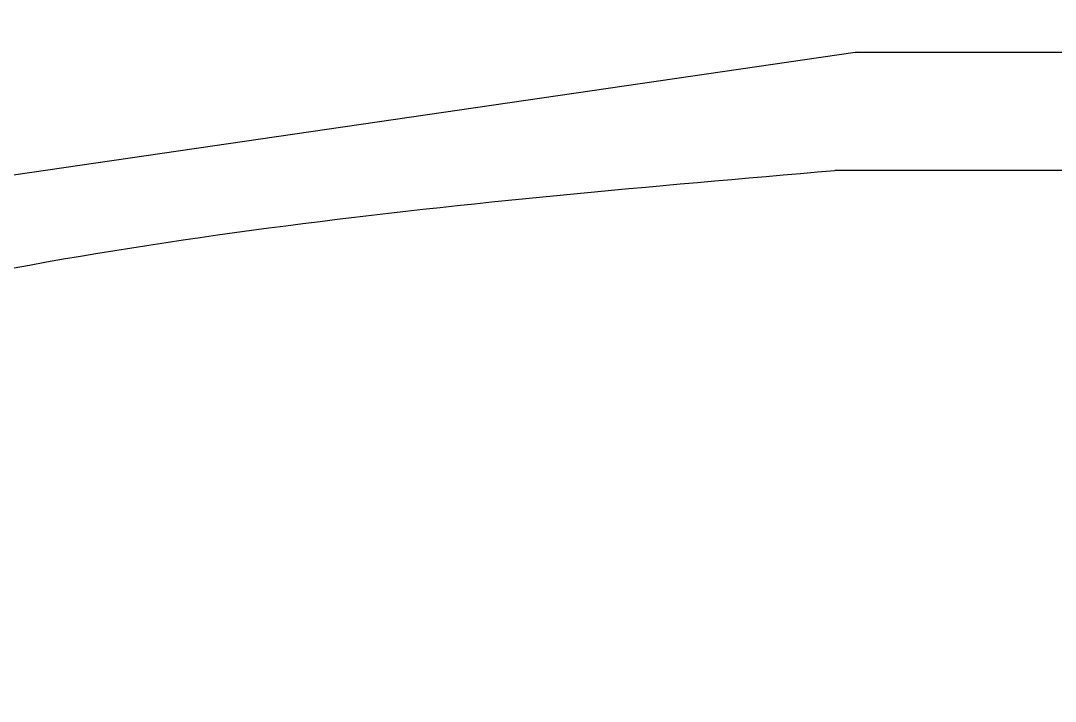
# Model space of a CAD drawing. Header units: millimetres. Extents: x 46 to 4458, y 59 to 1499.
# Drawn here: x 1914.55 to 1960.69, y 809.03 to 839.37 of the extents above; entities that cross this region are included whole.
import ezdxf

# ---------------------------------------------------------------- set-up
doc = ezdxf.new("R2010")
doc.units = ezdxf.units.MM
doc.layers.add('BLACK', color=7, linetype='Continuous')

msp = doc.modelspace()

# ---------------------------------------------------------------- linework, layer by layer
msp.add_lwpolyline([(1739.51188, 833.25441), (1638.06271, 833.5564), (1638.38771, 944.69762), (2107.13583, 944.69762), (2107.13583, 832.69492), (1950.85196, 832.69492)])
msp.add_spline([(1739.51188, 833.25441), (1780.27787, 825.93719), (1837.10984, 809.83915), (1902.0139, 825.65744), (1950.85196, 832.69492)], degree=3)
at = {"layer": 'BLACK', "linetype": 'Continuous'}
for p, q in [((1951.75979, 837.94995), (1855.04518, 823.88813)), ((1951.77403, 837.95288), (1951.75979, 837.94995)), ((1951.80223, 837.96044), (1951.77403, 837.95288)), ((1951.82296, 837.96044), (1951.80223, 837.96044)), ((1951.84079, 837.96173), (1951.82296, 837.96044)), ((1951.84416, 837.96222), (1951.84079, 837.96173)), ((1951.86131, 837.96471), (1951.84416, 837.96222)), ((1951.86132, 837.96471), (1951.86131, 837.96471)), ((1951.8903, 837.96129), (1951.86132, 837.96471)), ((1951.90482, 837.96044), (1951.8903, 837.96129)), ((2032.79489, 837.96044), (1951.90482, 837.96044))]:
    msp.add_line(p, q, dxfattribs=at)

doc.saveas('drawing.dxf')
